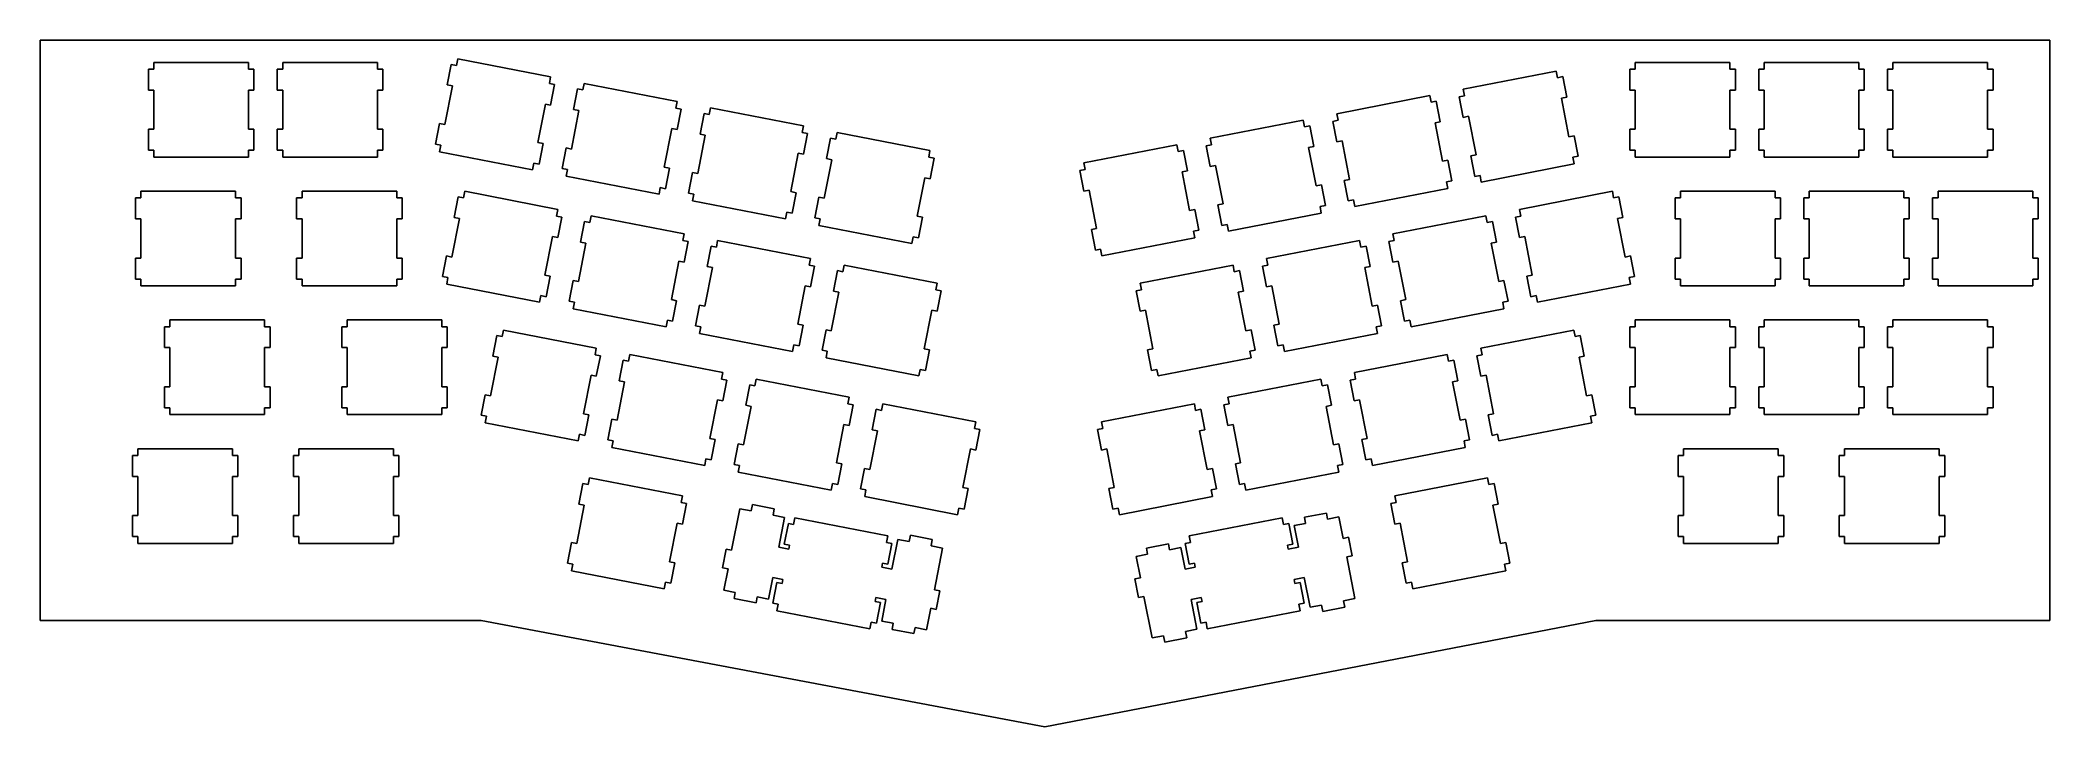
# Model space of a CAD drawing. Extents: x 0 to 297, y -10 to 92.
import ezdxf

# ---------------------------------------------------------------- set-up
doc = ezdxf.new("R2010")
doc.units = 0
doc.header["$MEASUREMENT"] = 0

msp = doc.modelspace()

# ---------------------------------------------------------------- linework, layer by layer
at = {"color": 0}
for p, q in [((0.09508, 91.9798), (297.276, 91.9798)), ((61.8352, 89.2295), (61.6451, 88.2481)), ((75.5784, 86.5572), (61.8352, 89.2295)), ((16.9072, 87.6928), (16.1065, 87.6928)), ((16.1065, 87.6928), (16.1065, 84.5936)), ((16.9072, 88.6933), (16.9072, 87.6928)), ((30.9066, 88.6933), (16.9072, 88.6933)), ((30.9066, 87.6928), (30.9066, 88.6933)), ((31.7059, 87.6928), (30.9066, 87.6928)), ((31.7059, 84.5936), (31.7059, 87.6928)), ((35.9572, 87.6928), (35.1565, 87.6928)), ((35.1565, 87.6928), (35.1565, 84.5936)), ((35.9572, 88.6933), (35.9572, 87.6928)), ((49.9565, 88.6933), (35.9572, 88.6933)), ((49.9565, 87.6928), (49.9565, 88.6933)), ((50.7559, 87.6928), (49.9565, 87.6928)), ((50.7559, 84.5936), (50.7559, 87.6928)), ((60.8598, 88.4012), (60.2686, 85.3571)), ((61.6451, 88.2481), (60.8598, 88.4012)), ((75.3869, 85.5761), (75.5784, 86.5572)), ((224.277, 87.4116), (210.534, 84.7411)), ((224.469, 86.4306), (224.277, 87.4116)), ((225.254, 86.5822), (224.469, 86.4306)), ((225.844, 83.5395), (225.254, 86.5822)), ((235.982, 87.6928), (235.181, 87.6928)), ((235.181, 87.6928), (235.181, 84.5936)), ((235.982, 88.6933), (235.982, 87.6928)), ((249.982, 88.6933), (235.982, 88.6933)), ((249.982, 87.6928), (249.982, 88.6933)), ((250.781, 87.6928), (249.982, 87.6928)), ((250.781, 84.5936), (250.781, 87.6928)), ((255.032, 87.6928), (254.231, 87.6928)), ((254.231, 87.6928), (254.231, 84.5936)), ((255.032, 88.6933), (255.032, 87.6928)), ((269.032, 88.6933), (255.032, 88.6933)), ((269.032, 87.6928), (269.032, 88.6933)), ((269.831, 87.6928), (269.032, 87.6928)), ((269.831, 84.5936), (269.831, 87.6928)), ((274.082, 87.6928), (273.281, 87.6928)), ((273.281, 87.6928), (273.281, 84.5936)), ((274.082, 88.6933), (274.082, 87.6928)), ((288.082, 88.6933), (274.082, 88.6933)), ((288.082, 87.6928), (288.082, 88.6933)), ((288.881, 87.6928), (288.082, 87.6928)), ((288.881, 84.5936), (288.881, 87.6928)), ((16.1065, 84.5936), (16.9072, 84.5936)), ((16.9072, 84.5936), (16.9072, 78.7936)), ((30.9066, 78.7936), (30.9066, 84.5936)), ((30.9066, 84.5936), (31.7059, 84.5936)), ((35.1565, 84.5936), (35.9572, 84.5936)), ((35.9572, 84.5936), (35.9572, 78.7936)), ((49.9565, 78.7936), (49.9565, 84.5936)), ((49.9565, 84.5936), (50.7559, 84.5936)), ((61.0538, 85.2039), (59.9461, 79.5115)), ((60.2686, 85.3571), (61.0538, 85.2039)), ((76.1725, 85.4234), (75.3869, 85.5761)), ((75.5812, 82.3807), (76.1725, 85.4234)), ((79.5595, 84.7658), (78.9686, 81.7231)), ((80.3451, 84.613), (79.5595, 84.7658)), ((80.5353, 85.5941), (80.3451, 84.613)), ((94.2785, 82.9236), (80.5353, 85.5941)), ((205.577, 83.7766), (191.834, 81.1057)), ((205.769, 82.7952), (205.577, 83.7766)), ((210.725, 83.7586), (209.94, 83.6069)), ((209.94, 83.6069), (210.531, 80.5628)), ((210.534, 84.7411), (210.725, 83.7586)), ((225.06, 83.3878), (225.844, 83.5395)), ((226.167, 77.6937), (225.06, 83.3878)), ((235.181, 84.5936), (235.982, 84.5936)), ((235.982, 84.5936), (235.982, 78.7936)), ((249.982, 78.7936), (249.982, 84.5936)), ((249.982, 84.5936), (250.781, 84.5936)), ((254.231, 84.5936), (255.032, 84.5936)), ((255.032, 84.5936), (255.032, 78.7936)), ((269.032, 78.7936), (269.032, 84.5936)), ((269.032, 84.5936), (269.831, 84.5936)), ((273.281, 84.5936), (274.082, 84.5936)), ((274.082, 84.5936), (274.082, 78.7936)), ((288.082, 78.7936), (288.082, 84.5936)), ((288.082, 84.5936), (288.881, 84.5936)), ((73.6893, 76.8396), (74.797, 82.5334)), ((74.797, 82.5334), (75.5812, 82.3807)), ((79.7539, 81.5689), (78.6462, 75.8762)), ((78.9686, 81.7231), (79.7539, 81.5689)), ((94.0869, 81.9408), (94.2785, 82.9236)), ((94.8725, 81.788), (94.0869, 81.9408)), ((94.2813, 78.7453), (94.8725, 81.788)), ((98.2595, 81.1308), (97.6683, 78.0881)), ((99.0452, 80.9777), (98.2595, 81.1308)), ((99.2353, 81.9602), (99.0452, 80.9777)), ((112.978, 79.2882), (99.2353, 81.9602)), ((191.834, 81.1057), (192.025, 80.1247)), ((206.554, 82.9469), (205.769, 82.7952)), ((207.144, 79.9042), (206.554, 82.9469)), ((210.531, 80.5628), (211.317, 80.7159)), ((211.317, 80.7159), (212.423, 75.0231)), ((16.9072, 78.7936), (16.1065, 78.7936)), ((16.1065, 78.7936), (16.1065, 75.6931)), ((31.7059, 78.7936), (30.9066, 78.7936)), ((31.7059, 75.6931), (31.7059, 78.7936)), ((35.9572, 78.7936), (35.1565, 78.7936)), ((35.1565, 78.7936), (35.1565, 75.6931)), ((50.7559, 78.7936), (49.9565, 78.7936)), ((50.7559, 75.6931), (50.7559, 78.7936)), ((59.1605, 79.6629), (58.5692, 76.6202)), ((59.9461, 79.5115), (59.1605, 79.6629)), ((92.3893, 73.2042), (93.497, 78.898)), ((93.497, 78.898), (94.2813, 78.7453)), ((98.4539, 77.935), (97.3459, 72.2408)), ((97.6683, 78.0881), (98.4539, 77.935)), ((112.787, 78.3071), (112.978, 79.2882)), ((113.573, 78.154), (112.787, 78.3071)), ((112.981, 75.1099), (113.573, 78.154)), ((116.96, 77.4954), (116.368, 74.4527)), ((117.745, 77.3423), (116.96, 77.4954)), ((117.935, 78.3248), (117.745, 77.3423)), ((131.679, 75.6528), (117.935, 78.3248)), ((186.877, 80.1426), (173.134, 77.4707)), ((173.134, 77.4707), (173.325, 76.4893)), ((187.069, 79.1602), (186.877, 80.1426)), ((187.854, 79.3129), (187.069, 79.1602)), ((188.444, 76.2702), (187.854, 79.3129)), ((192.025, 80.1247), (191.24, 79.9715)), ((191.24, 79.9715), (191.831, 76.9288)), ((206.36, 79.7525), (207.144, 79.9042)), ((207.466, 74.0586), (206.36, 79.7525)), ((226.952, 77.8468), (226.167, 77.6937)), ((227.543, 74.8041), (226.952, 77.8468)), ((235.982, 78.7936), (235.181, 78.7936)), ((235.181, 78.7936), (235.181, 75.6931)), ((250.781, 78.7936), (249.982, 78.7936)), ((250.781, 75.6931), (250.781, 78.7936)), ((255.032, 78.7936), (254.231, 78.7936)), ((254.231, 78.7936), (254.231, 75.6931)), ((269.831, 78.7936), (269.032, 78.7936)), ((269.831, 75.6931), (269.831, 78.7936)), ((274.082, 78.7936), (273.281, 78.7936)), ((273.281, 78.7936), (273.281, 75.6931)), ((288.881, 78.7936), (288.082, 78.7936)), ((288.881, 75.6931), (288.881, 78.7936)), ((16.1065, 75.6931), (16.9072, 75.6931)), ((16.9072, 75.6931), (16.9072, 74.6936)), ((16.9072, 74.6936), (30.9066, 74.6936)), ((30.9066, 74.6936), (30.9066, 75.6931)), ((30.9066, 75.6931), (31.7059, 75.6931)), ((35.1565, 75.6931), (35.9572, 75.6931)), ((35.9572, 75.6931), (35.9572, 74.6936)), ((35.9572, 74.6936), (49.9565, 74.6936)), ((49.9565, 74.6936), (49.9565, 75.6931)), ((49.9565, 75.6931), (50.7559, 75.6931)), ((58.5692, 76.6202), (59.3549, 76.4688)), ((59.3549, 76.4688), (59.1633, 75.4863)), ((59.1633, 75.4863), (72.9079, 72.8155)), ((74.4746, 76.6879), (73.6893, 76.8396)), ((73.8837, 73.6452), (74.4746, 76.6879)), ((77.8619, 76.0293), (77.2693, 72.9851)), ((78.6462, 75.8762), (77.8619, 76.0293)), ((111.089, 69.5702), (112.197, 75.263)), ((112.197, 75.263), (112.981, 75.1099)), ((117.154, 74.2996), (116.046, 68.6072)), ((116.368, 74.4527), (117.154, 74.2996)), ((131.487, 74.6718), (131.679, 75.6528)), ((132.272, 74.5187), (131.487, 74.6718)), ((131.681, 71.476), (132.272, 74.5187)), ((168.177, 76.5073), (154.434, 73.8353)), ((168.369, 75.5262), (168.177, 76.5073)), ((169.153, 75.6789), (168.369, 75.5262)), ((169.744, 72.6352), (169.153, 75.6789)), ((173.325, 76.4893), (172.54, 76.3365)), ((172.54, 76.3365), (173.131, 73.2938)), ((187.66, 76.1175), (188.444, 76.2702)), ((188.766, 70.4233), (187.66, 76.1175)), ((191.831, 76.9288), (192.617, 77.0805)), ((192.617, 77.0805), (193.723, 71.3878)), ((212.423, 75.0231), (211.639, 74.87)), ((211.639, 74.87), (212.229, 71.8263)), ((226.757, 74.651), (227.543, 74.8041)), ((226.949, 73.6699), (226.757, 74.651)), ((235.181, 75.6931), (235.982, 75.6931)), ((235.982, 75.6931), (235.982, 74.6936)), ((235.982, 74.6936), (249.982, 74.6936)), ((249.982, 74.6936), (249.982, 75.6931)), ((249.982, 75.6931), (250.781, 75.6931)), ((254.231, 75.6931), (255.032, 75.6931)), ((255.032, 75.6931), (255.032, 74.6936)), ((255.032, 74.6936), (269.032, 74.6936)), ((269.032, 74.6936), (269.032, 75.6931)), ((269.032, 75.6931), (269.831, 75.6931)), ((273.281, 75.6931), (274.082, 75.6931)), ((274.082, 75.6931), (274.082, 74.6936)), ((274.082, 74.6936), (288.082, 74.6936)), ((288.082, 74.6936), (288.082, 75.6931)), ((288.082, 75.6931), (288.881, 75.6931)), ((72.9079, 72.8155), (73.098, 73.7969)), ((73.098, 73.7969), (73.8837, 73.6452)), ((77.2693, 72.9851), (78.0549, 72.8334)), ((78.0549, 72.8334), (77.8648, 71.851)), ((77.8648, 71.851), (91.6079, 69.1804)), ((93.1746, 73.0525), (92.3893, 73.2042)), ((92.5834, 70.0098), (93.1746, 73.0525)), ((96.562, 72.3939), (95.9693, 69.3512)), ((97.3459, 72.2408), (96.562, 72.3939)), ((129.789, 65.9349), (130.897, 71.6291)), ((130.897, 71.6291), (131.681, 71.476)), ((154.626, 72.8543), (153.84, 72.7012)), ((153.84, 72.7012), (154.431, 69.6584)), ((154.434, 73.8353), (154.626, 72.8543)), ((168.96, 72.4821), (169.744, 72.6352)), ((170.066, 66.7893), (168.96, 72.4821)), ((173.131, 73.2938), (173.917, 73.4466)), ((173.917, 73.4466), (175.023, 67.7527)), ((193.723, 71.3878), (192.939, 71.235)), ((208.252, 74.2114), (207.466, 74.0586)), ((208.843, 71.1687), (208.252, 74.2114)), ((212.229, 71.8263), (213.016, 71.979)), ((213.016, 71.979), (213.206, 70.9979)), ((213.206, 70.9979), (226.949, 73.6699)), ((15.0013, 68.6428), (14.2021, 68.6428)), ((14.2021, 68.6428), (14.2021, 65.5436)), ((15.0013, 69.6433), (15.0013, 68.6428)), ((29.0008, 69.6433), (15.0013, 69.6433)), ((29.0008, 68.6428), (29.0008, 69.6433)), ((29.8015, 68.6428), (29.0008, 68.6428)), ((29.8015, 65.5436), (29.8015, 68.6428)), ((38.8137, 68.6428), (38.0146, 68.6428)), ((38.0146, 68.6428), (38.0146, 65.5436)), ((38.8137, 69.6433), (38.8137, 68.6428)), ((52.8147, 69.6433), (38.8137, 69.6433)), ((52.8147, 68.6428), (52.8147, 69.6433)), ((53.6141, 68.6428), (52.8147, 68.6428)), ((53.6141, 65.5436), (53.6141, 68.6428)), ((61.9002, 68.7917), (61.3089, 65.749)), ((62.6844, 68.6386), (61.9002, 68.7917)), ((62.8756, 69.62), (62.6844, 68.6386)), ((76.6191, 66.9491), (62.8756, 69.62)), ((91.6079, 69.1804), (91.7981, 70.1615)), ((91.7981, 70.1615), (92.5834, 70.0098)), ((95.9693, 69.3512), (96.7549, 69.1981)), ((96.7549, 69.1981), (96.5648, 68.217)), ((111.875, 69.4171), (111.089, 69.5702)), ((111.283, 66.3744), (111.875, 69.4171)), ((115.262, 68.7599), (114.669, 65.7158)), ((116.046, 68.6072), (115.262, 68.7599)), ((154.431, 69.6584), (155.217, 69.8115)), ((155.217, 69.8115), (156.323, 64.1174)), ((189.552, 70.5764), (188.766, 70.4233)), ((190.143, 67.5337), (189.552, 70.5764)), ((192.939, 71.235), (193.529, 68.1909)), ((194.506, 67.3626), (208.249, 70.0345)), ((208.058, 71.0159), (208.843, 71.1687)), ((208.249, 70.0345), (208.058, 71.0159)), ((232.588, 69.62), (218.845, 66.9491)), ((232.778, 68.6386), (232.588, 69.62)), ((233.564, 68.7917), (232.778, 68.6386)), ((234.155, 65.749), (233.564, 68.7917)), ((242.649, 68.6428), (241.85, 68.6428)), ((241.85, 68.6428), (241.85, 65.5436)), ((242.649, 69.6433), (242.649, 68.6428)), ((256.65, 69.6433), (242.649, 69.6433)), ((256.65, 68.6428), (256.65, 69.6433)), ((257.449, 68.6428), (256.65, 68.6428)), ((257.449, 65.5436), (257.449, 68.6428)), ((261.699, 68.6428), (260.9, 68.6428)), ((260.9, 68.6428), (260.9, 65.5436)), ((261.699, 69.6433), (261.699, 68.6428)), ((275.7, 69.6433), (261.699, 69.6433)), ((275.7, 68.6428), (275.7, 69.6433)), ((276.499, 68.6428), (275.7, 68.6428)), ((276.499, 65.5436), (276.499, 68.6428)), ((280.749, 68.6428), (279.95, 68.6428)), ((279.95, 68.6428), (279.95, 65.5436)), ((280.749, 69.6433), (280.749, 68.6428)), ((294.75, 69.6433), (280.749, 69.6433)), ((294.75, 68.6428), (294.75, 69.6433)), ((295.549, 68.6428), (294.75, 68.6428)), ((295.549, 65.5436), (295.549, 68.6428)), ((14.2021, 65.5436), (15.0013, 65.5436)), ((15.0013, 65.5436), (15.0013, 59.7436)), ((29.0008, 59.7436), (29.0008, 65.5436)), ((29.0008, 65.5436), (29.8015, 65.5436)), ((38.0146, 65.5436), (38.8137, 65.5436)), ((38.8137, 65.5436), (38.8137, 59.7436)), ((52.8147, 59.7436), (52.8147, 65.5436)), ((52.8147, 65.5436), (53.6141, 65.5436)), ((62.0931, 65.5959), (60.9865, 59.902)), ((61.3089, 65.749), (62.0931, 65.5959)), ((76.4275, 65.968), (76.6191, 66.9491)), ((77.2128, 65.8153), (76.4275, 65.968)), ((76.6216, 62.7712), (77.2128, 65.8153)), ((81.5756, 65.986), (81.3841, 65.005)), ((95.3188, 63.3141), (81.5756, 65.986)), ((96.5648, 68.217), (110.308, 65.5451)), ((110.308, 65.5451), (110.498, 66.5275)), ((110.498, 66.5275), (111.283, 66.3744)), ((114.669, 65.7158), (115.456, 65.563)), ((115.456, 65.563), (115.264, 64.5816)), ((130.575, 65.7821), (129.789, 65.9349)), ((129.983, 62.7394), (130.575, 65.7821)), ((170.852, 66.941), (170.066, 66.7893)), ((171.443, 63.8983), (170.852, 66.941)), ((175.023, 67.7527), (174.239, 67.5996)), ((174.239, 67.5996), (174.829, 64.5569)), ((175.806, 63.7275), (189.549, 66.3995)), ((189.358, 67.3806), (190.143, 67.5337)), ((189.549, 66.3995), (189.358, 67.3806)), ((193.529, 68.1909), (194.316, 68.345)), ((194.316, 68.345), (194.506, 67.3626)), ((213.888, 65.986), (200.145, 63.3141)), ((214.078, 65.005), (213.888, 65.986)), ((219.035, 65.968), (218.249, 65.8153)), ((218.249, 65.8153), (218.842, 62.7712)), ((218.845, 66.9491), (219.035, 65.968)), ((233.37, 65.5959), (234.155, 65.749)), ((234.476, 59.902), (233.37, 65.5959)), ((241.85, 65.5436), (242.649, 65.5436)), ((242.649, 65.5436), (242.649, 59.7436)), ((256.65, 59.7436), (256.65, 65.5436)), ((256.65, 65.5436), (257.449, 65.5436)), ((260.9, 65.5436), (261.699, 65.5436)), ((261.699, 65.5436), (261.699, 59.7436)), ((275.7, 59.7436), (275.7, 65.5436)), ((275.7, 65.5436), (276.499, 65.5436)), ((279.95, 65.5436), (280.749, 65.5436)), ((280.749, 65.5436), (280.749, 59.7436)), ((294.75, 59.7436), (294.75, 65.5436)), ((294.75, 65.5436), (295.549, 65.5436)), ((74.7296, 57.2311), (75.8363, 62.9239)), ((75.8363, 62.9239), (76.6216, 62.7712)), ((80.6002, 65.1563), (80.0089, 62.1136)), ((81.3841, 65.005), (80.6002, 65.1563)), ((95.1272, 62.3327), (95.3188, 63.3141)), ((115.264, 64.5816), (129.008, 61.9111)), ((129.008, 61.9111), (129.198, 62.8922)), ((129.198, 62.8922), (129.983, 62.7394)), ((156.323, 64.1174), (155.539, 63.9657)), ((155.539, 63.9657), (156.129, 60.923)), ((157.106, 60.0936), (170.849, 62.7641)), ((170.658, 63.7452), (171.443, 63.8983)), ((170.849, 62.7641), (170.658, 63.7452)), ((174.829, 64.5569), (175.616, 64.71)), ((175.616, 64.71), (175.806, 63.7275)), ((200.145, 63.3141), (200.335, 62.3327)), ((214.864, 65.1563), (214.078, 65.005)), ((215.455, 62.1136), (214.864, 65.1563)), ((218.842, 62.7712), (219.626, 62.9239)), ((219.626, 62.9239), (220.734, 57.2311)), ((15.0013, 59.7436), (14.2021, 59.7436)), ((14.2021, 59.7436), (14.2021, 56.6431)), ((29.8015, 59.7436), (29.0008, 59.7436)), ((29.8015, 56.6431), (29.8015, 59.7436)), ((38.8137, 59.7436), (38.0146, 59.7436)), ((38.0146, 59.7436), (38.0146, 56.6431)), ((53.6141, 59.7436), (52.8147, 59.7436)), ((53.6141, 56.6431), (53.6141, 59.7436)), ((60.2008, 60.0548), (59.6099, 57.0121)), ((60.9865, 59.902), (60.2008, 60.0548)), ((80.7932, 61.9622), (79.6865, 56.2681)), ((80.0089, 62.1136), (80.7932, 61.9622)), ((95.9129, 62.1799), (95.1272, 62.3327)), ((95.3216, 59.1372), (95.9129, 62.1799)), ((99.2999, 61.5213), (98.709, 58.4786)), ((100.084, 61.3696), (99.2999, 61.5213)), ((100.276, 62.3507), (100.084, 61.3696)), ((114.019, 59.6801), (100.276, 62.3507)), ((113.827, 58.6976), (114.019, 59.6801)), ((156.129, 60.923), (156.916, 61.0747)), ((156.916, 61.0747), (157.106, 60.0936)), ((195.188, 62.3507), (181.445, 59.6801)), ((181.445, 59.6801), (181.635, 58.6976)), ((195.378, 61.3696), (195.188, 62.3507)), ((196.164, 61.5213), (195.378, 61.3696)), ((196.755, 58.4786), (196.164, 61.5213)), ((200.335, 62.3327), (199.551, 62.1799)), ((199.551, 62.1799), (200.142, 59.1372)), ((214.67, 61.9622), (215.455, 62.1136)), ((215.776, 56.2681), (214.67, 61.9622)), ((235.262, 60.0548), (234.476, 59.902)), ((235.854, 57.0121), (235.262, 60.0548)), ((242.649, 59.7436), (241.85, 59.7436)), ((241.85, 59.7436), (241.85, 56.6431)), ((257.449, 59.7436), (256.65, 59.7436)), ((257.449, 56.6431), (257.449, 59.7436)), ((261.699, 59.7436), (260.9, 59.7436)), ((260.9, 59.7436), (260.9, 56.6431)), ((276.499, 59.7436), (275.7, 59.7436)), ((276.499, 56.6431), (276.499, 59.7436)), ((280.749, 59.7436), (279.95, 59.7436)), ((279.95, 59.7436), (279.95, 56.6431)), ((295.549, 59.7436), (294.75, 59.7436)), ((295.549, 56.6431), (295.549, 59.7436)), ((14.2021, 56.6431), (15.0013, 56.6431)), ((15.0013, 56.6431), (15.0013, 55.6436)), ((29.0008, 55.6436), (29.0008, 56.6431)), ((29.0008, 56.6431), (29.8015, 56.6431)), ((38.0146, 56.6431), (38.8137, 56.6431)), ((38.8137, 56.6431), (38.8137, 55.6436)), ((52.8147, 55.6436), (52.8147, 56.6431)), ((52.8147, 56.6431), (53.6141, 56.6431)), ((59.6099, 57.0121), (60.3952, 56.8593)), ((60.3952, 56.8593), (60.2051, 55.8782)), ((75.5153, 57.0784), (74.7296, 57.2311)), ((74.924, 54.0357), (75.5153, 57.0784)), ((93.4297, 53.5961), (94.5363, 59.2899)), ((94.5363, 59.2899), (95.3216, 59.1372)), ((99.4929, 58.3269), (98.3865, 52.6327)), ((98.709, 58.4786), (99.4929, 58.3269)), ((114.613, 58.5459), (113.827, 58.6976)), ((114.022, 55.5018), (114.613, 58.5459)), ((118, 57.8859), (117.409, 54.8432)), ((118.784, 57.7342), (118, 57.8859)), ((118.976, 58.7156), (118.784, 57.7342)), ((132.719, 56.0447), (118.976, 58.7156)), ((176.488, 58.7156), (162.745, 56.0447)), ((176.678, 57.7342), (176.488, 58.7156)), ((177.464, 57.8859), (176.678, 57.7342)), ((178.055, 54.8432), (177.464, 57.8859)), ((181.635, 58.6976), (180.851, 58.5459)), ((180.851, 58.5459), (181.442, 55.5018)), ((195.969, 58.3269), (196.755, 58.4786)), ((197.076, 52.6327), (195.969, 58.3269)), ((200.142, 59.1372), (200.926, 59.2899)), ((200.926, 59.2899), (202.033, 53.5961)), ((220.734, 57.2311), (219.949, 57.0784)), ((219.949, 57.0784), (220.54, 54.0357)), ((235.067, 56.8593), (235.854, 57.0121)), ((235.259, 55.8782), (235.067, 56.8593)), ((241.85, 56.6431), (242.649, 56.6431)), ((242.649, 56.6431), (242.649, 55.6436)), ((256.65, 55.6436), (256.65, 56.6431)), ((256.65, 56.6431), (257.449, 56.6431)), ((260.9, 56.6431), (261.699, 56.6431)), ((261.699, 56.6431), (261.699, 55.6436)), ((275.7, 55.6436), (275.7, 56.6431)), ((275.7, 56.6431), (276.499, 56.6431)), ((279.95, 56.6431), (280.749, 56.6431)), ((280.749, 56.6431), (280.749, 55.6436)), ((294.75, 55.6436), (294.75, 56.6431)), ((294.75, 56.6431), (295.549, 56.6431)), ((15.0013, 55.6436), (29.0008, 55.6436)), ((38.8137, 55.6436), (52.8147, 55.6436)), ((60.2051, 55.8782), (73.9468, 53.2059)), ((73.9468, 53.2059), (74.137, 54.1884)), ((74.137, 54.1884), (74.924, 54.0357)), ((78.9009, 56.4212), (78.3096, 53.377)), ((79.6865, 56.2681), (78.9009, 56.4212)), ((94.215, 53.443), (93.4297, 53.5961)), ((112.13, 49.9622), (113.236, 55.6549)), ((113.236, 55.6549), (114.022, 55.5018)), ((118.193, 54.6915), (117.086, 48.9977)), ((117.409, 54.8432), (118.193, 54.6915)), ((132.527, 55.0623), (132.719, 56.0447)), ((133.313, 54.9106), (132.527, 55.0623)), ((132.722, 51.8679), (133.313, 54.9106)), ((162.935, 55.0623), (162.151, 54.9106)), ((162.151, 54.9106), (162.742, 51.8679)), ((162.745, 56.0447), (162.935, 55.0623)), ((177.269, 54.6915), (178.055, 54.8432)), ((178.376, 48.9977), (177.269, 54.6915)), ((181.442, 55.5018), (182.226, 55.6549)), ((182.226, 55.6549), (183.333, 49.9622)), ((202.033, 53.5961), (201.249, 53.443)), ((216.561, 56.4212), (215.776, 56.2681)), ((217.154, 53.377), (216.561, 56.4212)), ((220.54, 54.0357), (221.325, 54.1884)), ((221.325, 54.1884), (221.516, 53.2059)), ((221.516, 53.2059), (235.259, 55.8782)), ((242.649, 55.6436), (256.65, 55.6436)), ((261.699, 55.6436), (275.7, 55.6436)), ((280.749, 55.6436), (294.75, 55.6436)), ((19.287, 50.5933), (19.287, 49.5928)), ((33.2879, 50.5933), (19.287, 50.5933)), ((33.2879, 49.5928), (33.2879, 50.5933)), ((45.4822, 50.5933), (45.4822, 49.5928)), ((59.4815, 50.5933), (45.4822, 50.5933)), ((59.4815, 49.5928), (59.4815, 50.5933)), ((78.3096, 53.377), (79.0952, 53.2239)), ((79.0952, 53.2239), (78.9051, 52.2429)), ((78.9051, 52.2429), (92.6469, 49.5723)), ((92.6469, 49.5723), (92.837, 50.5534)), ((92.837, 50.5534), (93.624, 50.4003)), ((93.624, 50.4003), (94.215, 53.443)), ((97.6009, 52.7858), (97.0097, 49.7431)), ((98.3865, 52.6327), (97.6009, 52.7858)), ((130.829, 46.3268), (131.936, 52.0196)), ((131.936, 52.0196), (132.722, 51.8679)), ((162.742, 51.8679), (163.526, 52.0196)), ((163.526, 52.0196), (164.633, 46.3268)), ((197.861, 52.7858), (197.076, 52.6327)), ((198.454, 49.7431), (197.861, 52.7858)), ((201.249, 53.443), (201.84, 50.4003)), ((201.84, 50.4003), (202.625, 50.5534)), ((202.625, 50.5534), (202.815, 49.5723)), ((202.815, 49.5723), (216.559, 52.2429)), ((216.367, 53.2239), (217.154, 53.377)), ((216.559, 52.2429), (216.367, 53.2239)), ((235.982, 50.5933), (235.982, 49.5928)), ((249.982, 50.5933), (235.982, 50.5933)), ((249.982, 49.5928), (249.982, 50.5933)), ((255.032, 50.5933), (255.032, 49.5928)), ((269.032, 50.5933), (255.032, 50.5933)), ((269.032, 49.5928), (269.032, 50.5933)), ((274.082, 50.5933), (274.082, 49.5928)), ((288.082, 50.5933), (274.082, 50.5933)), ((288.082, 49.5928), (288.082, 50.5933)), ((19.287, 49.5928), (18.4878, 49.5928)), ((18.4878, 49.5928), (18.4878, 46.4936)), ((34.0872, 49.5928), (33.2879, 49.5928)), ((34.0872, 46.4936), (34.0872, 49.5928)), ((45.4822, 49.5928), (44.6814, 49.5928)), ((44.6814, 49.5928), (44.6814, 46.4936)), ((60.2809, 49.5928), (59.4815, 49.5928)), ((60.2809, 46.4936), (60.2809, 49.5928)), ((67.6148, 48.2741), (67.0235, 45.2314)), ((68.4004, 48.121), (67.6148, 48.2741)), ((68.5906, 49.1035), (68.4004, 48.121)), ((82.3337, 46.4316), (68.5906, 49.1035)), ((97.0097, 49.7431), (97.7953, 49.59)), ((97.7953, 49.59), (97.6051, 48.6075)), ((97.6051, 48.6075), (111.347, 45.937)), ((112.915, 49.809), (112.13, 49.9622)), ((112.324, 46.7653), (112.915, 49.809)), ((116.301, 49.1504), (115.71, 46.1077)), ((117.086, 48.9977), (116.301, 49.1504)), ((179.161, 49.1504), (178.376, 48.9977)), ((179.754, 46.1077), (179.161, 49.1504)), ((183.333, 49.9622), (182.549, 49.809)), ((182.549, 49.809), (183.14, 46.7653)), ((184.115, 45.937), (197.859, 48.6075)), ((197.667, 49.59), (198.454, 49.7431)), ((197.859, 48.6075), (197.667, 49.59)), ((226.872, 49.1035), (213.13, 46.4316)), ((227.062, 48.121), (226.872, 49.1035)), ((227.849, 48.2741), (227.062, 48.121)), ((228.44, 45.2314), (227.849, 48.2741)), ((235.982, 49.5928), (235.181, 49.5928)), ((235.181, 49.5928), (235.181, 46.4936)), ((250.781, 49.5928), (249.982, 49.5928)), ((250.781, 46.4936), (250.781, 49.5928)), ((255.032, 49.5928), (254.231, 49.5928)), ((254.231, 49.5928), (254.231, 46.4936)), ((269.831, 49.5928), (269.032, 49.5928)), ((269.831, 46.4936), (269.831, 49.5928)), ((274.082, 49.5928), (273.281, 49.5928)), ((273.281, 49.5928), (273.281, 46.4936)), ((288.881, 49.5928), (288.082, 49.5928)), ((288.881, 46.4936), (288.881, 49.5928)), ((18.4878, 46.4936), (19.287, 46.4936)), ((19.287, 46.4936), (19.287, 40.6936)), ((33.2879, 40.6936), (33.2879, 46.4936)), ((33.2879, 46.4936), (34.0872, 46.4936)), ((44.6814, 46.4936), (45.4822, 46.4936)), ((45.4822, 46.4936), (45.4822, 40.6936)), ((59.4815, 40.6936), (59.4815, 46.4936)), ((59.4815, 46.4936), (60.2809, 46.4936)), ((67.8092, 45.0783), (66.7011, 39.3859)), ((67.0235, 45.2314), (67.8092, 45.0783)), ((82.1422, 45.4505), (82.3337, 46.4316)), ((82.9289, 45.2974), (82.1422, 45.4505)), ((82.3366, 42.2547), (82.9289, 45.2974)), ((86.3148, 44.6401), (85.7236, 41.596)), ((87.1001, 44.486), (86.3148, 44.6401)), ((87.2906, 45.4685), (87.1001, 44.486)), ((101.034, 42.7965), (87.2906, 45.4685)), ((111.347, 45.937), (111.537, 46.918)), ((111.537, 46.918), (112.324, 46.7653)), ((115.71, 46.1077), (116.495, 45.955)), ((116.495, 45.955), (116.305, 44.9735)), ((116.305, 44.9735), (130.047, 42.3016)), ((131.615, 46.174), (130.829, 46.3268)), ((131.024, 43.1299), (131.615, 46.174)), ((164.633, 46.3268), (163.849, 46.174)), ((163.849, 46.174), (164.44, 43.1299)), ((165.416, 42.3016), (179.159, 44.9735)), ((178.967, 45.955), (179.754, 46.1077)), ((179.159, 44.9735), (178.967, 45.955)), ((183.14, 46.7653), (183.925, 46.918)), ((183.925, 46.918), (184.115, 45.937)), ((208.172, 45.4685), (194.43, 42.7965)), ((208.362, 44.486), (208.172, 45.4685)), ((209.149, 44.6401), (208.362, 44.486)), ((209.74, 41.596), (209.149, 44.6401)), ((213.32, 45.4505), (212.535, 45.2974)), ((212.535, 45.2974), (213.126, 42.2547)), ((213.13, 46.4316), (213.32, 45.4505)), ((227.655, 45.0783), (228.44, 45.2314)), ((228.761, 39.3859), (227.655, 45.0783)), ((235.181, 46.4936), (235.982, 46.4936)), ((235.982, 46.4936), (235.982, 40.6936)), ((249.982, 40.6936), (249.982, 46.4936)), ((249.982, 46.4936), (250.781, 46.4936)), ((254.231, 46.4936), (255.032, 46.4936)), ((255.032, 46.4936), (255.032, 40.6936)), ((269.032, 40.6936), (269.032, 46.4936)), ((269.032, 46.4936), (269.831, 46.4936)), ((273.281, 46.4936), (274.082, 46.4936)), ((274.082, 46.4936), (274.082, 40.6936)), ((288.082, 40.6936), (288.082, 46.4936)), ((288.082, 46.4936), (288.881, 46.4936)), ((80.4443, 36.7136), (81.5509, 42.4078)), ((81.5509, 42.4078), (82.3366, 42.2547)), ((100.842, 41.8151), (101.034, 42.7965)), ((101.629, 41.6624), (100.842, 41.8151)), ((101.036, 38.6196), (101.629, 41.6624)), ((105.99, 41.8331), (105.8, 40.852)), ((119.733, 39.1612), (105.99, 41.8331)), ((130.047, 42.3016), (130.237, 43.2841)), ((130.237, 43.2841), (131.024, 43.1299)), ((164.44, 43.1299), (165.225, 43.2841)), ((165.225, 43.2841), (165.416, 42.3016)), ((189.472, 41.8331), (175.729, 39.1612)), ((189.662, 40.852), (189.472, 41.8331)), ((194.62, 41.8151), (193.835, 41.6624)), ((193.835, 41.6624), (194.426, 38.6196)), ((194.43, 42.7965), (194.62, 41.8151)), ((213.126, 42.2547), (213.911, 42.4078)), ((213.911, 42.4078), (215.018, 36.7136)), ((19.287, 40.6936), (18.4878, 40.6936)), ((18.4878, 40.6936), (18.4878, 37.5931)), ((34.0872, 40.6936), (33.2879, 40.6936)), ((34.0872, 37.5931), (34.0872, 40.6936)), ((45.4822, 40.6936), (44.6814, 40.6936)), ((44.6814, 40.6936), (44.6814, 37.5931)), ((60.2809, 40.6936), (59.4815, 40.6936)), ((60.2809, 37.5931), (60.2809, 40.6936)), ((65.9172, 39.5372), (65.3246, 36.4945)), ((66.7011, 39.3859), (65.9172, 39.5372)), ((86.5092, 41.4433), (85.4012, 35.7505)), ((85.7236, 41.596), (86.5092, 41.4433)), ((99.1443, 33.0784), (100.251, 38.7724)), ((100.251, 38.7724), (101.036, 38.6196)), ((105.015, 41.0048), (104.424, 37.9621)), ((105.8, 40.852), (105.015, 41.0048)), ((119.542, 38.1801), (119.733, 39.1612)), ((175.729, 39.1612), (175.92, 38.1801)), ((190.449, 41.0048), (189.662, 40.852)), ((191.039, 37.9621), (190.449, 41.0048)), ((194.426, 38.6196), (195.211, 38.7724)), ((195.211, 38.7724), (196.318, 33.0784)), ((208.955, 41.4433), (209.74, 41.596)), ((210.061, 35.7505), (208.955, 41.4433)), ((229.547, 39.5372), (228.761, 39.3859)), ((230.138, 36.4945), (229.547, 39.5372)), ((235.982, 40.6936), (235.181, 40.6936)), ((235.181, 40.6936), (235.181, 37.5931)), ((250.781, 40.6936), (249.982, 40.6936)), ((250.781, 37.5931), (250.781, 40.6936)), ((255.032, 40.6936), (254.231, 40.6936)), ((254.231, 40.6936), (254.231, 37.5931)), ((269.831, 40.6936), (269.032, 40.6936)), ((269.831, 37.5931), (269.831, 40.6936)), ((274.082, 40.6936), (273.281, 40.6936)), ((273.281, 40.6936), (273.281, 37.5931)), ((288.881, 40.6936), (288.082, 40.6936)), ((288.881, 37.5931), (288.881, 40.6936)), ((18.4878, 37.5931), (19.287, 37.5931)), ((19.287, 37.5931), (19.287, 36.5936)), ((19.287, 36.5936), (33.2879, 36.5936)), ((33.2879, 36.5936), (33.2879, 37.5931)), ((33.2879, 37.5931), (34.0872, 37.5931)), ((44.6814, 37.5931), (45.4822, 37.5931)), ((45.4822, 37.5931), (45.4822, 36.5936)), ((45.4822, 36.5936), (59.4815, 36.5936)), ((59.4815, 36.5936), (59.4815, 37.5931)), ((59.4815, 37.5931), (60.2809, 37.5931)), ((65.3246, 36.4945), (66.1098, 36.3418)), ((66.1098, 36.3418), (65.9197, 35.3603)), ((81.2299, 36.5622), (80.4443, 36.7136)), ((80.6387, 33.518), (81.2299, 36.5622)), ((84.6169, 35.9022), (84.0246, 32.8607)), ((85.4012, 35.7505), (84.6169, 35.9022)), ((105.209, 37.8079), (104.101, 32.1166)), ((104.424, 37.9621), (105.209, 37.8079)), ((120.329, 38.027), (119.542, 38.1801)), ((119.736, 34.9843), (120.329, 38.027)), ((123.715, 37.3698), (123.124, 34.3269)), ((124.499, 37.2166), (123.715, 37.3698)), ((124.69, 38.1977), (124.499, 37.2166)), ((138.434, 35.5272), (124.69, 38.1977)), ((170.772, 38.1977), (157.029, 35.5272)), ((170.964, 37.2166), (170.772, 38.1977)), ((171.749, 37.3698), (170.964, 37.2166)), ((172.339, 34.3269), (171.749, 37.3698)), ((175.92, 38.1801), (175.135, 38.027)), ((175.135, 38.027), (175.726, 34.9843)), ((190.255, 37.8079), (191.039, 37.9621)), ((191.361, 32.1166), (190.255, 37.8079)), ((210.847, 35.9022), (210.061, 35.7505)), ((211.438, 32.8607), (210.847, 35.9022)), ((215.018, 36.7136), (214.234, 36.5622)), ((214.234, 36.5622), (214.825, 33.518)), ((229.352, 36.3418), (230.138, 36.4945)), ((229.544, 35.3603), (229.352, 36.3418)), ((235.181, 37.5931), (235.982, 37.5931)), ((235.982, 37.5931), (235.982, 36.5936)), ((235.982, 36.5936), (249.982, 36.5936)), ((249.982, 36.5936), (249.982, 37.5931)), ((249.982, 37.5931), (250.781, 37.5931)), ((254.231, 37.5931), (255.032, 37.5931)), ((255.032, 37.5931), (255.032, 36.5936)), ((255.032, 36.5936), (269.032, 36.5936)), ((269.032, 36.5936), (269.032, 37.5931)), ((269.032, 37.5931), (269.831, 37.5931)), ((273.281, 37.5931), (274.082, 37.5931)), ((274.082, 37.5931), (274.082, 36.5936)), ((274.082, 36.5936), (288.082, 36.5936)), ((288.082, 36.5936), (288.082, 37.5931)), ((288.082, 37.5931), (288.881, 37.5931)), ((65.9197, 35.3603), (79.6629, 32.6898)), ((79.6629, 32.6898), (79.853, 33.671)), ((79.853, 33.671), (80.6387, 33.518)), ((84.0246, 32.8607), (84.8099, 32.7091)), ((84.8099, 32.7091), (84.6197, 31.7266)), ((99.9299, 32.9268), (99.1443, 33.0784)), ((99.3387, 29.8841), (99.9299, 32.9268)), ((117.844, 29.4432), (118.951, 35.1372)), ((118.951, 35.1372), (119.736, 34.9843)), ((123.909, 34.174), (122.801, 28.4799)), ((123.124, 34.3269), (123.909, 34.174)), ((138.242, 34.546), (138.434, 35.5272)), ((139.029, 34.3931), (138.242, 34.546)), ((138.436, 31.349), (139.029, 34.3931)), ((157.22, 34.546), (156.435, 34.3931)), ((156.435, 34.3931), (157.026, 31.349)), ((157.029, 35.5272), (157.22, 34.546)), ((171.555, 34.174), (172.339, 34.3269)), ((172.661, 28.4799), (171.555, 34.174)), ((175.726, 34.9843), (176.512, 35.1372)), ((176.512, 35.1372), (177.618, 29.4432)), ((196.318, 33.0784), (195.534, 32.9268)), ((195.534, 32.9268), (196.125, 29.8841)), ((210.652, 32.7091), (211.438, 32.8607)), ((210.844, 31.7266), (210.652, 32.7091)), ((214.825, 33.518), (215.609, 33.671)), ((215.609, 33.671), (215.801, 32.6898)), ((215.801, 32.6898), (229.544, 35.3603)), ((14.5259, 30.5428), (13.7253, 30.5428)), ((13.7253, 30.5428), (13.7253, 27.445)), ((14.5259, 31.5433), (14.5259, 30.5428)), ((28.5254, 31.5433), (14.5259, 31.5433)), ((28.5254, 30.5428), (28.5254, 31.5433)), ((29.326, 30.5428), (28.5254, 30.5428)), ((29.326, 27.445), (29.326, 30.5428)), ((38.3371, 30.5428), (37.5377, 30.5428)), ((37.5377, 30.5428), (37.5377, 27.445)), ((38.3371, 31.5433), (38.3371, 30.5428)), ((52.3378, 31.5433), (38.3371, 31.5433)), ((52.3378, 30.5428), (52.3378, 31.5433)), ((53.1372, 30.5428), (52.3378, 30.5428)), ((53.1372, 27.445), (53.1372, 30.5428)), ((84.6197, 31.7266), (98.3629, 29.0546)), ((98.3629, 29.0546), (98.5531, 30.0357)), ((98.5531, 30.0357), (99.3387, 29.8841)), ((103.317, 32.2682), (102.725, 29.224)), ((104.101, 32.1166), (103.317, 32.2682)), ((136.544, 25.8079), (137.651, 31.5033)), ((137.651, 31.5033), (138.436, 31.349)), ((157.026, 31.349), (157.812, 31.5033)), ((157.812, 31.5033), (158.918, 25.8079)), ((192.147, 32.2682), (191.361, 32.1166)), ((192.738, 29.224), (192.147, 32.2682)), ((196.125, 29.8841), (196.909, 30.0357)), ((196.909, 30.0357), (197.101, 29.0546)), ((197.101, 29.0546), (210.844, 31.7266)), ((243.126, 30.5428), (242.325, 30.5428)), ((242.325, 30.5428), (242.325, 27.445)), ((243.126, 31.5433), (243.126, 30.5428)), ((257.125, 31.5433), (243.126, 31.5433)), ((257.125, 30.5428), (257.125, 31.5433)), ((257.926, 30.5428), (257.125, 30.5428)), ((257.926, 27.445), (257.926, 30.5428)), ((266.937, 30.5428), (266.138, 30.5428)), ((266.138, 30.5428), (266.138, 27.445)), ((266.937, 31.5433), (266.937, 30.5428)), ((280.938, 31.5433), (266.937, 31.5433)), ((280.938, 30.5428), (280.938, 31.5433)), ((281.737, 30.5428), (280.938, 30.5428)), ((281.737, 27.445), (281.737, 30.5428)), ((13.7253, 27.445), (14.5259, 27.445)), ((14.5259, 27.445), (14.5259, 21.6435)), ((28.5254, 21.6435), (28.5254, 27.445)), ((28.5254, 27.445), (29.326, 27.445)), ((37.5377, 27.445), (38.3371, 27.445)), ((38.3371, 27.445), (38.3371, 21.6435)), ((52.3378, 21.6435), (52.3378, 27.445)), ((52.3378, 27.445), (53.1372, 27.445)), ((81.3181, 27.2232), (81.128, 26.2406)), ((95.0613, 24.5511), (81.3181, 27.2232)), ((102.725, 29.224), (103.51, 29.0725)), ((103.51, 29.0725), (103.32, 28.0899)), ((103.32, 28.0899), (117.063, 25.4193)), ((118.63, 29.2916), (117.844, 29.4432)), ((118.039, 26.2489), (118.63, 29.2916)), ((122.017, 28.6329), (121.424, 25.5902)), ((122.801, 28.4799), (122.017, 28.6329)), ((173.447, 28.6329), (172.661, 28.4799)), ((174.038, 25.5902), (173.447, 28.6329)), ((177.618, 29.4432), (176.834, 29.2916)), ((176.834, 29.2916), (177.425, 26.2489)), ((178.401, 25.4193), (192.144, 28.0899)), ((191.952, 29.0725), (192.738, 29.224)), ((192.144, 28.0899), (191.952, 29.0725)), ((214.144, 27.2232), (200.401, 24.5511)), ((214.336, 26.2406), (214.144, 27.2232)), ((242.325, 27.445), (243.126, 27.445)), ((243.126, 27.445), (243.126, 21.6435)), ((257.125, 21.6435), (257.125, 27.445)), ((257.125, 27.445), (257.926, 27.445)), ((266.138, 27.445), (266.937, 27.445)), ((266.937, 27.445), (266.937, 21.6435)), ((280.938, 21.6435), (280.938, 27.445)), ((280.938, 27.445), (281.737, 27.445)), ((80.3423, 26.3936), (79.75, 23.3509)), ((81.128, 26.2406), (80.3423, 26.3936)), ((94.8711, 23.57), (95.0613, 24.5511)), ((117.063, 25.4193), (117.253, 26.4004)), ((117.253, 26.4004), (118.039, 26.2489)), ((121.424, 25.5902), (122.21, 25.4372)), ((122.21, 25.4372), (122.02, 24.456)), ((122.02, 24.456), (135.763, 21.784)), ((137.33, 25.6563), (136.544, 25.8079)), ((136.738, 22.6136), (137.33, 25.6563)), ((158.918, 25.8079), (158.134, 25.6563)), ((158.134, 25.6563), (158.724, 22.6136)), ((159.701, 21.784), (173.444, 24.456)), ((173.252, 25.4372), (174.038, 25.5902)), ((173.444, 24.456), (173.252, 25.4372)), ((177.425, 26.2489), (178.209, 26.4004)), ((178.209, 26.4004), (178.401, 25.4193)), ((200.401, 24.5511), (200.593, 23.57)), ((215.12, 26.3936), (214.336, 26.2406)), ((215.713, 23.3509), (215.12, 26.3936)), ((14.5259, 21.6435), (13.7253, 21.6435)), ((13.7253, 21.6435), (13.7253, 18.5429)), ((29.326, 21.6435), (28.5254, 21.6435)), ((29.326, 18.5429), (29.326, 21.6435)), ((38.3371, 21.6435), (37.5377, 21.6435)), ((37.5377, 21.6435), (37.5377, 18.5429)), ((53.1372, 21.6435), (52.3378, 21.6435)), ((53.1372, 18.5429), (53.1372, 21.6435)), ((80.5367, 23.1979), (79.43, 17.5038)), ((79.75, 23.3509), (80.5367, 23.1979)), ((95.655, 23.417), (94.8711, 23.57)), ((95.0641, 20.3729), (95.655, 23.417)), ((103.539, 22.6701), (102.343, 16.5144)), ((105.233, 22.3394), (103.539, 22.6701)), ((105.42, 23.3013), (105.233, 22.3394)), ((108.658, 22.6729), (105.42, 23.3013)), ((108.471, 21.711), (108.658, 22.6729)), ((110.166, 21.3817), (108.471, 21.711)), ((109.313, 16.994), (110.166, 21.3817)), ((111.705, 21.3155), (111.515, 20.3343)), ((125.448, 18.6449), (111.705, 21.3155)), ((135.763, 21.784), (135.953, 22.7652)), ((135.953, 22.7652), (136.738, 22.6136)), ((158.724, 22.6136), (159.509, 22.7652)), ((159.509, 22.7652), (159.701, 21.784)), ((183.757, 21.3155), (170.014, 18.6449)), ((183.948, 20.3343), (183.757, 21.3155)), ((190.292, 22.0252), (187.052, 21.3968)), ((187.052, 21.3968), (187.227, 20.4942)), ((190.467, 21.1226), (190.292, 22.0252)), ((192.161, 21.4519), (190.467, 21.1226)), ((192.776, 18.2811), (192.161, 21.4519)), ((200.593, 23.57), (199.807, 23.417)), ((199.807, 23.417), (200.399, 20.3729)), ((214.927, 23.1979), (215.713, 23.3509)), ((216.034, 17.5038), (214.927, 23.1979)), ((243.126, 21.6435), (242.325, 21.6435)), ((242.325, 21.6435), (242.325, 18.5429)), ((257.926, 21.6435), (257.125, 21.6435)), ((257.926, 18.5429), (257.926, 21.6435)), ((266.937, 21.6435), (266.138, 21.6435)), ((266.138, 21.6435), (266.138, 18.5429)), ((281.737, 21.6435), (280.938, 21.6435)), ((281.737, 18.5429), (281.737, 21.6435)), ((13.7253, 18.5429), (14.5259, 18.5429)), ((14.5259, 18.5429), (14.5259, 17.5438)), ((28.5254, 17.5438), (28.5254, 18.5429)), ((28.5254, 18.5429), (29.326, 18.5429)), ((37.5377, 18.5429), (38.3371, 18.5429)), ((38.3371, 18.5429), (38.3371, 17.5438)), ((52.3378, 17.5438), (52.3378, 18.5429)), ((52.3378, 18.5429), (53.1372, 18.5429)), ((93.1718, 14.8332), (94.2785, 20.5259)), ((94.2785, 20.5259), (95.0641, 20.3729)), ((110.73, 20.4859), (110.138, 17.4432)), ((111.515, 20.3343), (110.73, 20.4859)), ((125.258, 17.6623), (125.448, 18.6449)), ((126.902, 18.1281), (126.049, 13.739)), ((128.596, 17.7987), (126.902, 18.1281)), ((128.782, 18.7606), (128.596, 17.7987)), ((132.021, 18.1308), (128.782, 18.7606)), ((131.834, 17.169), (132.021, 18.1308)), ((170.014, 18.6449), (170.206, 17.6623)), ((184.733, 20.4859), (183.948, 20.3343)), ((185.324, 17.4432), (184.733, 20.4859)), ((187.227, 20.4942), (185.535, 20.1635)), ((185.535, 20.1635), (186.151, 16.994)), ((193.587, 18.4381), (192.776, 18.2811)), ((194.12, 15.6904), (193.587, 18.4381)), ((200.399, 20.3729), (201.184, 20.5259)), ((201.184, 20.5259), (202.291, 14.8332)), ((242.325, 18.5429), (243.126, 18.5429)), ((243.126, 18.5429), (243.126, 17.5438)), ((257.125, 17.5438), (257.125, 18.5429)), ((257.125, 18.5429), (257.926, 18.5429)), ((266.138, 18.5429), (266.937, 18.5429)), ((266.937, 18.5429), (266.937, 17.5438)), ((280.938, 17.5438), (280.938, 18.5429)), ((280.938, 18.5429), (281.737, 18.5429)), ((14.5259, 17.5438), (28.5254, 17.5438)), ((38.3371, 17.5438), (52.3378, 17.5438)), ((78.6447, 17.6582), (78.0521, 14.6141)), ((79.43, 17.5038), (78.6447, 17.6582)), ((101.533, 16.6715), (100.999, 13.9237)), ((102.343, 16.5144), (101.533, 16.6715)), ((110.808, 16.7018), (109.313, 16.994)), ((110.138, 17.4432), (110.924, 17.2916)), ((110.924, 17.2916), (110.808, 16.7018)), ((126.044, 17.5107), (125.258, 17.6623)), ((125.451, 14.468), (126.044, 17.5107)), ((133.528, 16.8396), (131.834, 17.169)), ((132.332, 10.6853), (133.528, 16.8396)), ((163.865, 15.9522), (162.172, 15.6228)), ((162.172, 15.6228), (162.789, 12.452)), ((166.929, 17.4845), (163.689, 16.8548)), ((163.689, 16.8548), (163.865, 15.9522)), ((167.105, 16.5819), (166.929, 17.4845)), ((168.797, 16.9099), (167.105, 16.5819)), ((169.414, 13.739), (168.797, 16.9099)), ((170.206, 17.6623), (169.42, 17.5107)), ((169.42, 17.5107), (170.011, 14.468)), ((184.54, 17.2916), (185.324, 17.4432)), ((184.654, 16.7018), (184.54, 17.2916)), ((186.151, 16.994), (184.654, 16.7018)), ((193.311, 15.5319), (194.12, 15.6904)), ((194.507, 9.37754), (193.311, 15.5319)), ((216.819, 17.6582), (216.034, 17.5038)), ((217.41, 14.6141), (216.819, 17.6582)), ((243.126, 17.5438), (257.125, 17.5438)), ((266.937, 17.5438), (280.938, 17.5438)), ((78.0521, 14.6141), (78.8377, 14.4611)), ((78.8377, 14.4611), (78.6476, 13.48)), ((78.6476, 13.48), (92.3893, 10.8079)), ((93.9574, 14.6802), (93.1718, 14.8332)), ((93.3648, 11.6375), (93.9574, 14.6802)), ((100.999, 13.9237), (101.808, 13.7652)), ((101.808, 13.7652), (101.192, 10.5958)), ((107.819, 9.30727), (108.435, 12.4781)), ((108.435, 12.4781), (109.932, 12.186)), ((109.932, 12.186), (109.816, 11.5976)), ((124.551, 14.0312), (124.667, 14.6196)), ((126.049, 13.739), (124.551, 14.0312)), ((124.667, 14.6196), (125.451, 14.468)), ((162.789, 12.452), (161.979, 12.2949)), ((161.979, 12.2949), (162.512, 9.54567)), ((170.911, 14.0312), (169.414, 13.739)), ((170.011, 14.468), (170.797, 14.6196)), ((170.797, 14.6196), (170.911, 14.0312)), ((185.532, 12.186), (187.029, 12.4781)), ((185.646, 11.5976), (185.532, 12.186)), ((187.029, 12.4781), (187.882, 8.08909)), ((202.291, 14.8332), (201.505, 14.6802)), ((201.505, 14.6802), (202.098, 11.6375)), ((203.073, 10.8079), (216.815, 13.48)), ((216.625, 14.4611), (217.41, 14.6141)), ((216.815, 13.48), (216.625, 14.4611)), ((92.3893, 10.8079), (92.5809, 11.7905)), ((92.5809, 11.7905), (93.3648, 11.6375)), ((101.192, 10.5958), (102.886, 10.265)), ((102.886, 10.265), (102.709, 9.3624)), ((102.709, 9.3624), (105.949, 8.734)), ((105.949, 8.734), (106.124, 9.63662)), ((106.124, 9.63662), (107.819, 9.30727)), ((109.032, 11.7505), (108.441, 8.70783)), ((109.816, 11.5976), (109.032, 11.7505)), ((123.559, 8.92694), (123.675, 9.51537)), ((124.345, 8.77397), (123.559, 8.92694)), ((123.675, 9.51537), (125.171, 9.22457)), ((125.171, 9.22457), (124.554, 6.05374)), ((133.142, 10.5268), (132.332, 10.6853)), ((132.606, 7.77903), (133.142, 10.5268)), ((162.512, 9.54567), (163.322, 9.70414)), ((163.322, 9.70414), (164.519, 3.54845)), ((170.291, 9.22457), (171.789, 9.51537)), ((171.144, 4.8369), (170.291, 9.22457)), ((171.903, 8.92694), (171.118, 8.77397)), ((171.789, 9.51537), (171.903, 8.92694)), ((186.432, 11.7505), (185.646, 11.5976)), ((187.022, 8.70783), (186.432, 11.7505)), ((192.815, 9.04819), (194.507, 9.37754)), ((193.001, 8.08634), (192.815, 9.04819)), ((202.098, 11.6375), (202.883, 11.7905)), ((202.883, 11.7905), (203.073, 10.8079)), ((108.441, 8.70783), (109.226, 8.55486)), ((109.226, 8.55486), (109.034, 7.57372)), ((109.034, 7.57372), (122.778, 4.90167)), ((123.752, 5.72989), (124.345, 8.77397)), ((124.554, 6.05374), (126.249, 5.72438)), ((131.181, 4.76525), (131.797, 7.93612)), ((131.797, 7.93612), (132.606, 7.77903)), ((171.118, 8.77397), (171.709, 5.72989)), ((172.686, 4.90167), (186.428, 7.57372)), ((186.238, 8.55486), (187.022, 8.70783)), ((186.428, 7.57372), (186.238, 8.55486)), ((187.882, 8.08909), (189.574, 8.41844)), ((189.574, 8.41844), (189.761, 7.45656)), ((189.761, 7.45656), (193.001, 8.08634)), ((122.778, 4.90167), (122.968, 5.88285)), ((122.968, 5.88285), (123.752, 5.72989)), ((126.249, 5.72438), (126.073, 4.82177)), ((126.073, 4.82177), (129.311, 4.19199)), ((129.311, 4.19199), (129.487, 5.0946)), ((129.487, 5.0946), (131.181, 4.76525)), ((164.519, 3.54845), (166.212, 3.8778)), ((166.212, 3.8778), (166.4, 2.91593)), ((166.4, 2.91593), (169.638, 3.5457)), ((169.452, 4.50755), (171.144, 4.8369)), ((169.638, 3.5457), (169.452, 4.50755)), ((171.709, 5.72989), (172.495, 5.88285)), ((172.495, 5.88285), (172.686, 4.90167))]:
    msp.add_line(p, q, dxfattribs=at)
at = {"linetype": 'Continuous'}
for p, q in [((0.09508, 91.9798), (148.68508, 91.9798)), ((0.09508, 6.12265), (0.09508, 91.9798)), ((297.276, 91.9798), (297.276, 6.12265)), ((0.09508, 6.12265), (65.3246, 6.12265)), ((65.3246, 6.12265), (148.68508, -9.59802)), ((148.68508, -9.59802), (230.138, 6.12265)), ((297.276, 6.12265), (230.138, 6.12265))]:
    msp.add_line(p, q, dxfattribs=at)

doc.saveas('drawing.dxf')
